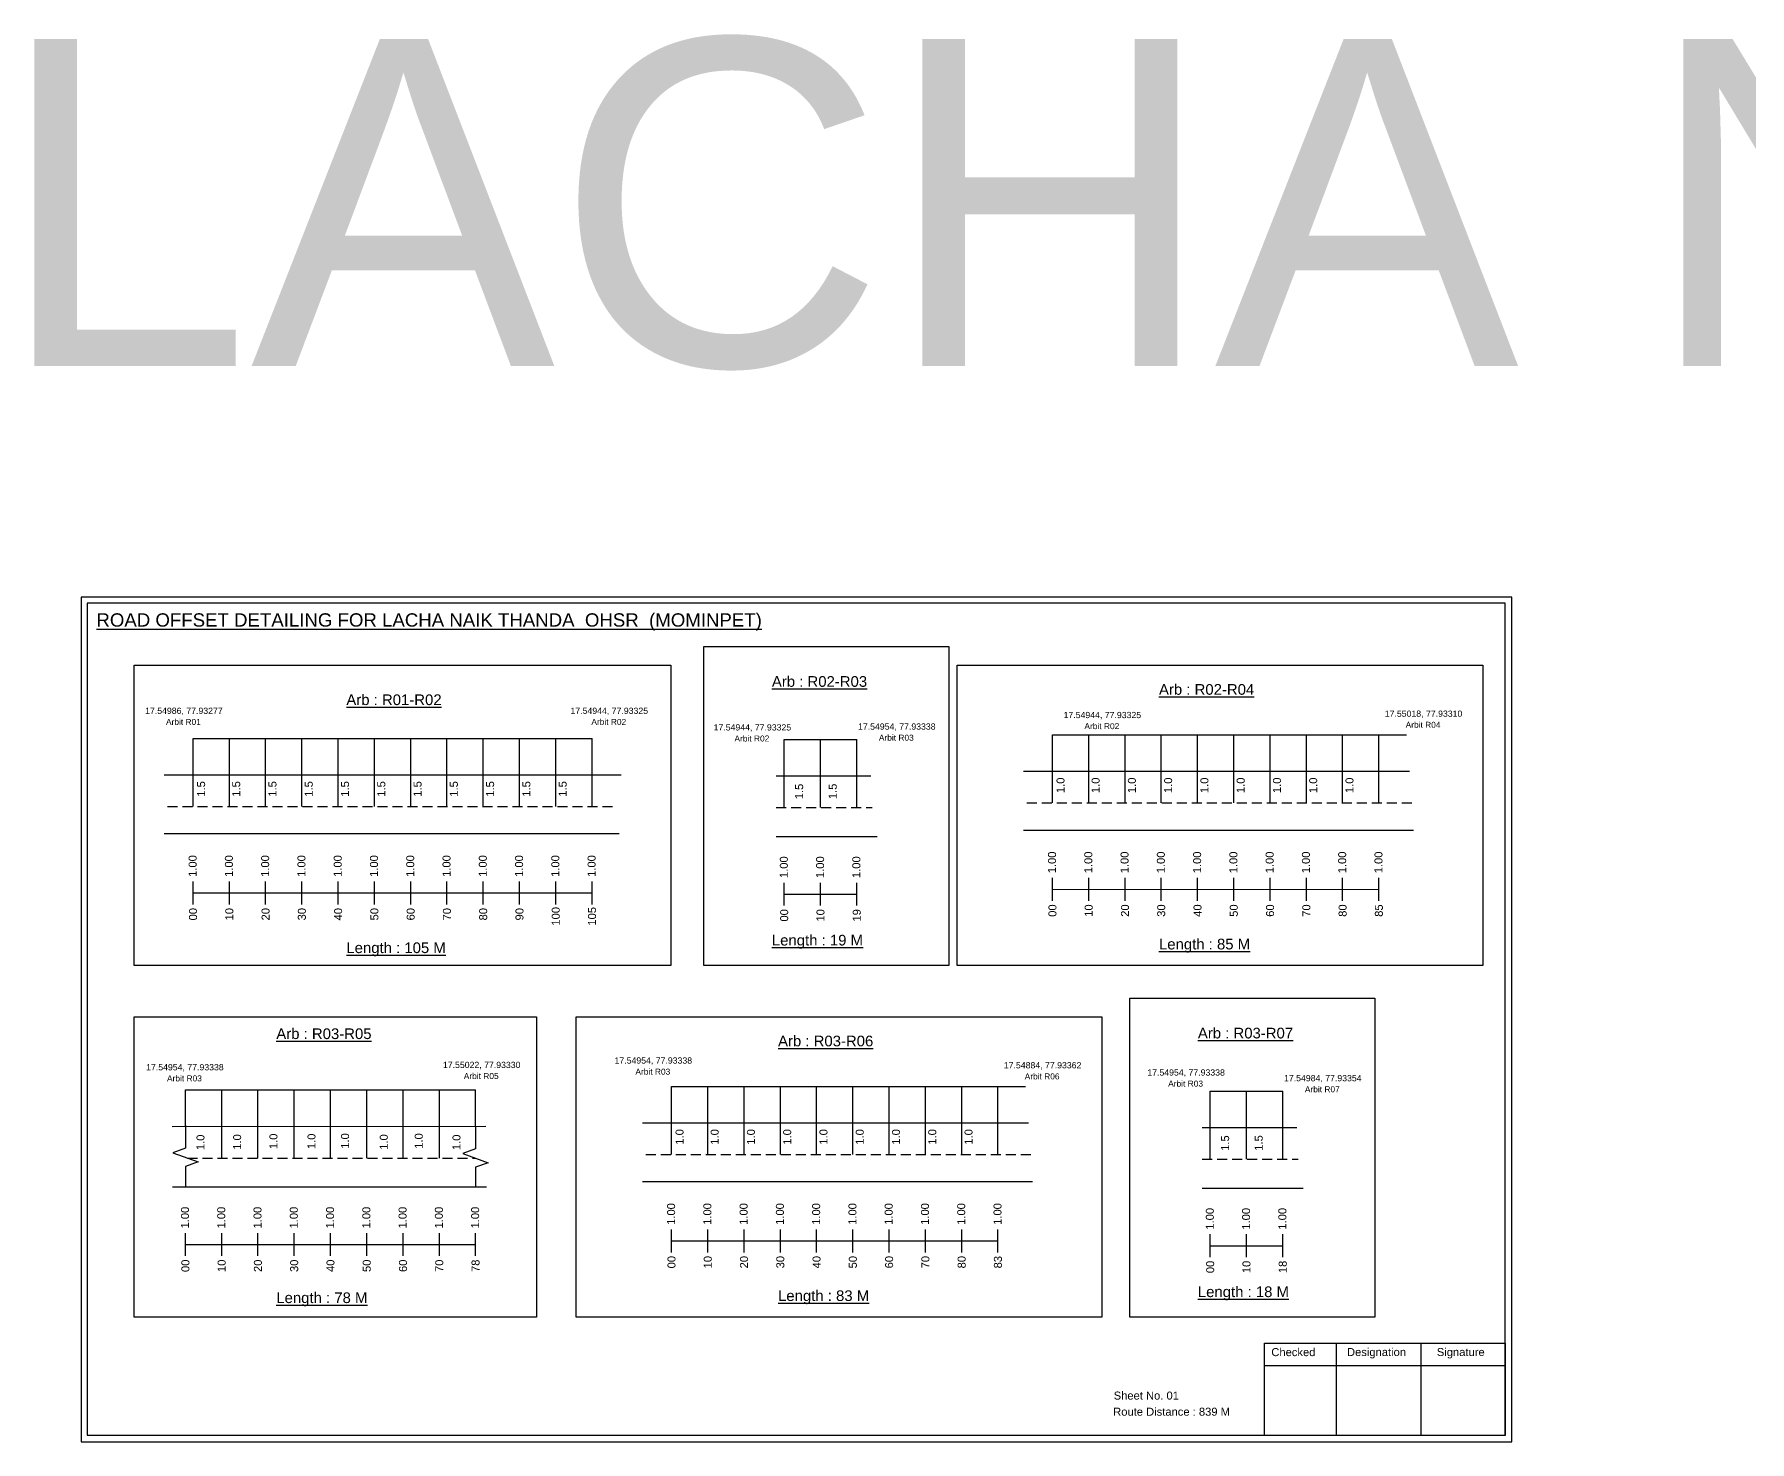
# Model space of a CAD drawing. Header units: inches. Extents: x 38 to 2053, y 11 to 1432.
# Drawn here: x 38 to 681, y 11 to 538 of the extents above; entities that cross this region are included whole.
import ezdxf

# ---------------------------------------------------------------- set-up
doc = ezdxf.new("R2010")
doc.units = ezdxf.units.IN
doc.header["$MEASUREMENT"] = 0
doc.linetypes.add('DASHED2', pattern=[0.375, 0.25, -0.125])
doc.layers.add('PDF_Geometry', color=7, linetype='Continuous')
doc.layers.add('PDF_Text', color=5, linetype='Continuous')
doc.styles.add('PDF Arial', font='arial.ttf')
doc.styles.get("Standard").update_dxf_attribs({"font": 'arial.ttf'})

msp = doc.modelspace()

# ---------------------------------------------------------------- linework, layer by layer
at = {"color": 5}
for p, q in [((97.76, 274.37), (247.36, 274.37)), ((319.43, 273.94), (346.63, 273.94)), ((420, 275.73), (552.78, 275.73)), ((94.9, 142.53), (203.7, 142.53)), ((277.16, 143.89), (409.94, 143.89)), ((479.17, 142.1), (506.37, 142.1))]:
    msp.add_line(p, q, dxfattribs=at)
for p, q in [((97.76, 248.84), (97.76, 274.37)), ((111.36, 248.84), (111.36, 274.37)), ((124.96, 248.84), (124.96, 274.37)), ((138.56, 248.84), (138.56, 274.37)), ((152.16, 248.84), (152.16, 274.37)), ((165.76, 248.84), (165.76, 274.37)), ((179.36, 248.84), (179.36, 274.37)), ((192.96, 248.84), (192.96, 274.37)), ((206.56, 248.84), (206.56, 274.37)), ((220.16, 248.84), (220.16, 274.37)), ((233.76, 248.84), (233.76, 274.37)), ((247.36, 248.84), (247.36, 274.37)), ((319.43, 248.41), (319.43, 273.94)), ((333.03, 248.41), (333.03, 273.94)), ((346.63, 248.41), (346.63, 273.94)), ((420, 250.2), (420, 275.73)), ((433.6, 250.2), (433.6, 275.73)), ((447.2, 250.2), (447.2, 275.73)), ((460.8, 250.2), (460.8, 275.73)), ((474.4, 250.2), (474.4, 275.73)), ((488, 250.2), (488, 275.73)), ((501.6, 250.2), (501.6, 275.73)), ((515.2, 250.2), (515.2, 275.73)), ((528.8, 250.2), (528.8, 275.73)), ((542.4, 250.2), (542.4, 275.73)), ((86.89, 260.72), (258.24, 260.72)), ((316.43, 260.29), (351.86, 260.29)), ((409.13, 262.08), (553.91, 262.08)), ((257.55, 238.54), (86.89, 238.54)), ((555.32, 239.89), (409.13, 239.89)), ((316.43, 237.6), (354.25, 237.6)), ((94.9, 128.88), (94.9, 142.53)), ((108.5, 116.99), (108.5, 142.53)), ((122.1, 116.99), (122.1, 142.53)), ((135.7, 116.99), (135.7, 142.53)), ((149.3, 116.99), (149.3, 142.53)), ((162.9, 116.99), (162.9, 142.53)), ((176.5, 116.99), (176.5, 142.53)), ((190.1, 116.99), (190.1, 142.53)), ((203.7, 128.88), (203.7, 142.53)), ((277.16, 118.35), (277.16, 143.89)), ((290.76, 118.35), (290.76, 143.89)), ((304.36, 118.35), (304.36, 143.89)), ((317.96, 118.35), (317.96, 143.89)), ((331.56, 118.35), (331.56, 143.89)), ((345.16, 118.35), (345.16, 143.89)), ((358.76, 118.35), (358.76, 143.89)), ((372.36, 118.35), (372.36, 143.89)), ((385.96, 118.35), (385.96, 143.89)), ((399.56, 118.35), (399.56, 143.89)), ((479.17, 116.56), (479.17, 142.1)), ((492.77, 116.56), (492.77, 142.1)), ((506.37, 116.56), (506.37, 142.1)), ((89.9, 128.88), (207.52, 128.93)), ((266.28, 130.23), (411.07, 130.23)), ((476.16, 128.44), (511.59, 128.44)), ((90.05, 106.19), (207.83, 106.19)), ((412.48, 108.05), (266.28, 108.05)), ((476.16, 105.76), (513.98, 105.76))]:
    msp.add_line(p, q)
at = {"linetype": 'DASHED2', "ltscale": 15}
for p, q in [((88.16, 248.84), (255.76, 248.84)), ((316.43, 248.41), (352.34, 248.41)), ((410.4, 250.2), (554.76, 250.2)), ((95.66, 116.99), (203.7, 116.99)), ((267.56, 118.35), (411.92, 118.35)), ((476.16, 116.56), (512.08, 116.56))]:
    msp.add_line(p, q, dxfattribs=at)
at = {"color": 217, "true_color": 0x93278f}
for p, q in [((97.76, 212.14), (97.76, 220.7)), ((111.36, 212.14), (111.36, 220.7)), ((124.96, 212.14), (124.96, 220.7)), ((138.56, 212.14), (138.56, 220.7)), ((152.16, 212.14), (152.16, 220.7)), ((165.76, 212.14), (165.76, 220.7)), ((179.36, 212.14), (179.36, 220.7)), ((192.96, 212.14), (192.96, 220.7)), ((206.56, 212.14), (206.56, 220.7)), ((220.16, 212.14), (220.16, 220.7)), ((233.76, 212.14), (233.76, 220.7)), ((247.36, 212.14), (247.36, 220.7)), ((319.43, 211.71), (319.43, 220.26)), ((333.03, 211.71), (333.03, 220.26)), ((346.63, 211.71), (346.63, 220.26)), ((420, 213.5), (420, 222.05)), ((433.6, 213.5), (433.6, 222.05)), ((447.2, 213.5), (447.2, 222.05)), ((460.8, 213.5), (460.8, 222.05)), ((474.4, 213.5), (474.4, 222.05)), ((488, 213.5), (488, 222.05)), ((501.6, 213.5), (501.6, 222.05)), ((515.2, 213.5), (515.2, 222.05)), ((528.8, 213.5), (528.8, 222.05)), ((542.4, 213.5), (542.4, 222.05)), ((97.76, 216.41), (247.36, 216.44)), ((319.43, 215.98), (346.63, 215.98)), ((420, 217.77), (542.4, 217.79)), ((277.16, 81.65), (277.16, 90.21)), ((290.76, 81.65), (290.76, 90.21)), ((304.36, 81.65), (304.36, 90.21)), ((317.96, 81.65), (317.96, 90.21)), ((331.56, 81.65), (331.56, 90.21)), ((345.16, 81.65), (345.16, 90.21)), ((358.76, 81.65), (358.76, 90.21)), ((372.36, 81.65), (372.36, 90.21)), ((385.96, 81.65), (385.96, 90.21)), ((399.56, 81.65), (399.56, 90.21)), ((94.9, 80.29), (94.9, 88.85)), ((94.9, 84.56), (203.7, 84.56)), ((108.5, 80.29), (108.5, 88.85)), ((122.1, 80.29), (122.1, 88.85)), ((135.7, 80.29), (135.7, 88.85)), ((149.3, 80.29), (149.3, 88.85)), ((162.9, 80.29), (162.9, 88.85)), ((176.5, 80.29), (176.5, 88.85)), ((190.1, 80.29), (190.1, 88.85)), ((203.7, 80.29), (203.7, 88.85)), ((277.16, 85.92), (399.56, 85.95)), ((479.17, 79.86), (479.17, 88.42)), ((479.17, 84.13), (506.37, 84.13)), ((492.77, 79.86), (492.77, 88.42)), ((506.37, 79.86), (506.37, 88.42))]:
    msp.add_line(p, q, dxfattribs=at)
for points in [[(289.22, 308.78), (381.17, 308.78), (381.17, 189.18), (289.22, 189.18)], [(75.67, 301.86), (276.91, 301.86), (276.91, 189.18), (75.67, 189.18)], [(384.23, 301.86), (581.31, 301.86), (581.31, 189.18), (384.23, 189.18)], [(448.95, 176.94), (540.9, 176.94), (540.9, 57.33), (448.95, 57.33)], [(75.67, 170.01), (226.52, 170.01), (226.52, 57.33), (75.67, 57.33)], [(241.39, 170.01), (438.47, 170.01), (438.47, 57.33), (241.39, 57.33)]]:
    msp.add_lwpolyline(points, close=True)
at = {"linetype": 'Continuous'}
for points in [[(94.88, 129.16), (94.88, 120.73), (90.14, 119), (99.62, 115.55), (94.88, 113.82), (94.88, 106.48)], [(203.7, 128.88), (203.7, 120.45), (198.95, 118.72), (208.44, 115.27), (203.7, 113.54), (203.7, 106.19)]]:
    msp.add_lwpolyline(points, dxfattribs=at)
at = {"layer": 'PDF_Geometry'}
for points in [[(55.74, 327.36), (55.74, 10.65), (592.21, 10.65), (592.21, 327.36)], [(58.07, 325.03), (58.07, 13.06), (589.79, 13.06), (589.79, 325.03)]]:
    msp.add_lwpolyline(points, close=True, dxfattribs=at)
at = {"layer": 'PDF_Geometry', "color": 242, "true_color": 0xcc1f26}
msp.add_lwpolyline([(589.79, 12.97), (499.45, 12.97), (499.45, 47.58), (589.79, 47.58)], close=True, dxfattribs=at)
for points in [[(526.43, 47.58), (526.43, 12.97)], [(558.16, 47.58), (558.16, 12.97)], [(499.45, 39.21), (589.79, 39.21)]]:
    msp.add_lwpolyline(points, dxfattribs=at)

# ---------------------------------------------------------------- texts
for s, height, p in [('LACHA NAYAK THANDA', 122.5352, (24.19, 414.04)), ('Sheet No. 01', 3, (442.95, 26.44)), ('Route Distance : 839 M', 3, (442.76, 20.39))]:
    msp.add_text(s, height=height).set_placement(p)
at = {"color": 242, "true_color": 0xcd2027}
for s, height, p in [('%%UROAD OFFSET DETAILING FOR LACHA NAIK THANDA  OHSR  (MOMINPET)', 5, (61.52, 316.28)), ('%%UArb : R02-R03', 4, (314.79, 293.72)), ('%%UArb : R01-R02', 4, (155.24, 286.87)), ('%%UArb : R02-R04', 4, (459.94, 290.74)), ('%%ULength : 19 M', 4, (314.79, 196.72)), ('%%ULength : 85 M', 4, (459.94, 195.24)), ('%%ULength : 105 M', 4, (155.24, 193.87)), ('%%UArb : R03-R05', 4, (128.97, 161.63)), ('%%UArb : R03-R06', 4, (317.1, 158.9)), ('%%UArb : R03-R07', 4, (474.52, 161.87)), ('%%ULength : 78 M', 4, (128.97, 62.63)), ('%%ULength : 83 M', 4, (317.1, 63.4)), ('%%ULength : 18 M', 4, (474.52, 64.87))]:
    msp.add_text(s, height=height, dxfattribs=at).set_placement(p)
at = {"color": 5}
for s, height, p in [('17.54986, 77.93277', 2.34, (79.78, 283.56)), ('17.54944, 77.93325', 2.34, (239.28, 283.56)), ('17.54944, 77.93325', 2.34, (424.16, 281.97)), ('17.55018, 77.93310', 2.34, (544.6, 282.47)), ('Arbit R01', 2.246, (87.6, 279.43)), ('Arbit R02', 2.246, (247.1, 279.43)), ('17.54944, 77.93325', 2.34, (292.94, 277.34)), ('17.54954, 77.93338', 2.34, (347.09, 277.65)), ('Arbit R02', 2.246, (431.98, 277.84)), ('Arbit R04', 2.246, (552.42, 278.34)), ('Arbit R02', 2.246, (300.76, 273.21)), ('Arbit R03', 2.246, (354.91, 273.52)), ('17.54954, 77.93338', 2.34, (255.79, 152.42)), ('17.54954, 77.93338', 2.34, (80.16, 149.89)), ('Arbit R03', 2.246, (87.98, 145.76)), ('17.55022, 77.93330', 2.34, (191.44, 150.76)), ('Arbit R05', 2.246, (199.26, 146.63)), ('Arbit R03', 2.246, (263.61, 148.29)), ('17.54884, 77.93362', 2.34, (401.76, 150.63)), ('Arbit R06', 2.246, (409.58, 146.5)), ('17.54954, 77.93338', 2.34, (455.56, 147.93)), ('17.54984, 77.93354', 2.34, (506.82, 145.8)), ('Arbit R03', 2.246, (463.38, 143.8)), ('Arbit R07', 2.246, (514.64, 141.68))]:
    msp.add_text(s, height=height, dxfattribs=at).set_placement(p)
for s, p in [('1.5', (102.27, 252.51)), ('1.5', (115.43, 252.51)), ('1.5', (129.03, 252.51)), ('1.5', (142.63, 252.51)), ('1.5', (156.23, 252.51)), ('1.5', (169.83, 252.51)), ('1.5', (183.43, 252.51)), ('1.5', (197.03, 252.51)), ('1.5', (210.63, 252.51)), ('1.5', (224.23, 252.51)), ('1.5', (237.83, 252.51)), ('1.0', (424.51, 253.87)), ('1.0', (437.67, 253.87)), ('1.0', (451.27, 253.87)), ('1.0', (464.87, 253.87)), ('1.0', (478.47, 253.87)), ('1.0', (492.07, 253.87)), ('1.0', (505.67, 253.87)), ('1.0', (519.27, 253.87)), ('1.0', (532.87, 253.87)), ('1.5', (326.51, 251.55)), ('1.5', (339.1, 251.58)), ('1.0', (102.03, 119.98)), ('1.0', (115.78, 120.11)), ('1.0', (129.39, 120.36)), ('1.0', (143.66, 120.36)), ('1.0', (156.25, 120.49)), ('1.0', (170.76, 120.11)), ('1.0', (183.87, 120.49)), ('1.0', (198.03, 119.99)), ('1.0', (281.67, 122.03)), ('1.0', (294.83, 122.03)), ('1.0', (308.43, 122.03)), ('1.0', (322.03, 122.03)), ('1.0', (335.63, 122.03)), ('1.0', (349.23, 122.03)), ('1.0', (362.83, 122.03)), ('1.0', (376.43, 122.03)), ('1.0', (390.03, 122.03)), ('1.5', (486.24, 119.7)), ('1.5', (498.83, 119.74))]:
    msp.add_text(s, height=3, rotation=90).set_placement(p)
at = {"color": 217, "true_color": 0x93278f}
for s, p in [('1.00', (421.33, 223.79)), ('1.00', (434.93, 223.79)), ('1.00', (448.53, 223.79)), ('1.00', (462.13, 223.79)), ('1.00', (475.73, 223.79)), ('1.00', (489.33, 223.79)), ('1.00', (502.93, 223.79)), ('1.00', (516.53, 223.79)), ('1.00', (530.13, 223.79)), ('1.00', (543.73, 223.79)), ('1.00', (99.09, 222.43)), ('1.00', (112.69, 222.43)), ('1.00', (126.29, 222.43)), ('1.00', (139.89, 222.43)), ('1.00', (153.49, 222.43)), ('1.00', (167.09, 222.43)), ('1.00', (180.69, 222.43)), ('1.00', (194.29, 222.43)), ('1.00', (207.89, 222.43)), ('1.00', (221.49, 222.43)), ('1.00', (235.09, 222.43)), ('1.00', (248.69, 222.43)), ('1.00', (320.76, 222)), ('1.00', (334.36, 222)), ('1.00', (347.96, 222)), ('00', (99.24, 206.11)), ('10', (112.84, 206.11)), ('20', (126.44, 206.11)), ('30', (140.04, 206.11)), ('40', (153.64, 206.11)), ('50', (167.24, 206.11)), ('60', (180.84, 206.11)), ('70', (194.44, 206.11)), ('80', (208.04, 206.11)), ('90', (221.64, 206.11)), ('100', (235.24, 204.16)), ('105', (248.84, 204.16)), ('00', (320.91, 205.68)), ('10', (334.51, 205.68)), ('19', (348.11, 205.68)), ('00', (421.48, 207.47)), ('10', (435.08, 207.47)), ('20', (448.68, 207.47)), ('30', (462.28, 207.47)), ('40', (475.88, 207.47)), ('50', (489.48, 207.47)), ('60', (503.08, 207.47)), ('70', (516.68, 207.47)), ('80', (530.28, 207.47)), ('85', (543.88, 207.47)), ('1.00', (96.22, 90.59)), ('1.00', (109.82, 90.59)), ('1.00', (123.42, 90.59)), ('1.00', (137.02, 90.59)), ('1.00', (150.62, 90.59)), ('1.00', (164.22, 90.59)), ('1.00', (177.82, 90.59)), ('1.00', (191.42, 90.59)), ('1.00', (205.02, 90.59)), ('1.00', (278.49, 91.95)), ('1.00', (292.09, 91.95)), ('1.00', (305.69, 91.95)), ('1.00', (319.29, 91.95)), ('1.00', (332.89, 91.95)), ('1.00', (346.49, 91.95)), ('1.00', (360.09, 91.95)), ('1.00', (373.69, 91.95)), ('1.00', (387.29, 91.95)), ('1.00', (400.89, 91.95)), ('1.00', (480.49, 90.16)), ('1.00', (494.09, 90.16)), ('1.00', (507.69, 90.16)), ('00', (96.37, 74.27)), ('10', (109.97, 74.27)), ('20', (123.57, 74.27)), ('30', (137.17, 74.27)), ('40', (150.77, 74.27)), ('50', (164.37, 74.27)), ('60', (177.97, 74.27)), ('70', (191.57, 74.27)), ('78', (205.17, 74.27)), ('00', (278.64, 75.63)), ('10', (292.24, 75.63)), ('20', (305.84, 75.63)), ('30', (319.44, 75.63)), ('40', (333.04, 75.63)), ('50', (346.64, 75.63)), ('60', (360.24, 75.63)), ('70', (373.84, 75.63)), ('80', (387.44, 75.63)), ('83', (401.04, 75.63)), ('00', (480.64, 73.84)), ('10', (494.24, 73.84)), ('18', (507.84, 73.84))]:
    msp.add_text(s, height=3, rotation=90, dxfattribs=at).set_placement(p)
at = {"layer": 'PDF_Text', "color": 7, "attachment_point": 7, "style": 'PDF Arial'}
for s, insert, char_height in [('Checked', (502.06, 42.69), 3.001), ('Designation', (530.43, 41.86), 3.0006), ('Signature', (564.12, 41.86), 3.001)]:
    msp.add_mtext(s, dxfattribs=dict(at, insert=insert, char_height=char_height))

doc.saveas('drawing.dxf')
